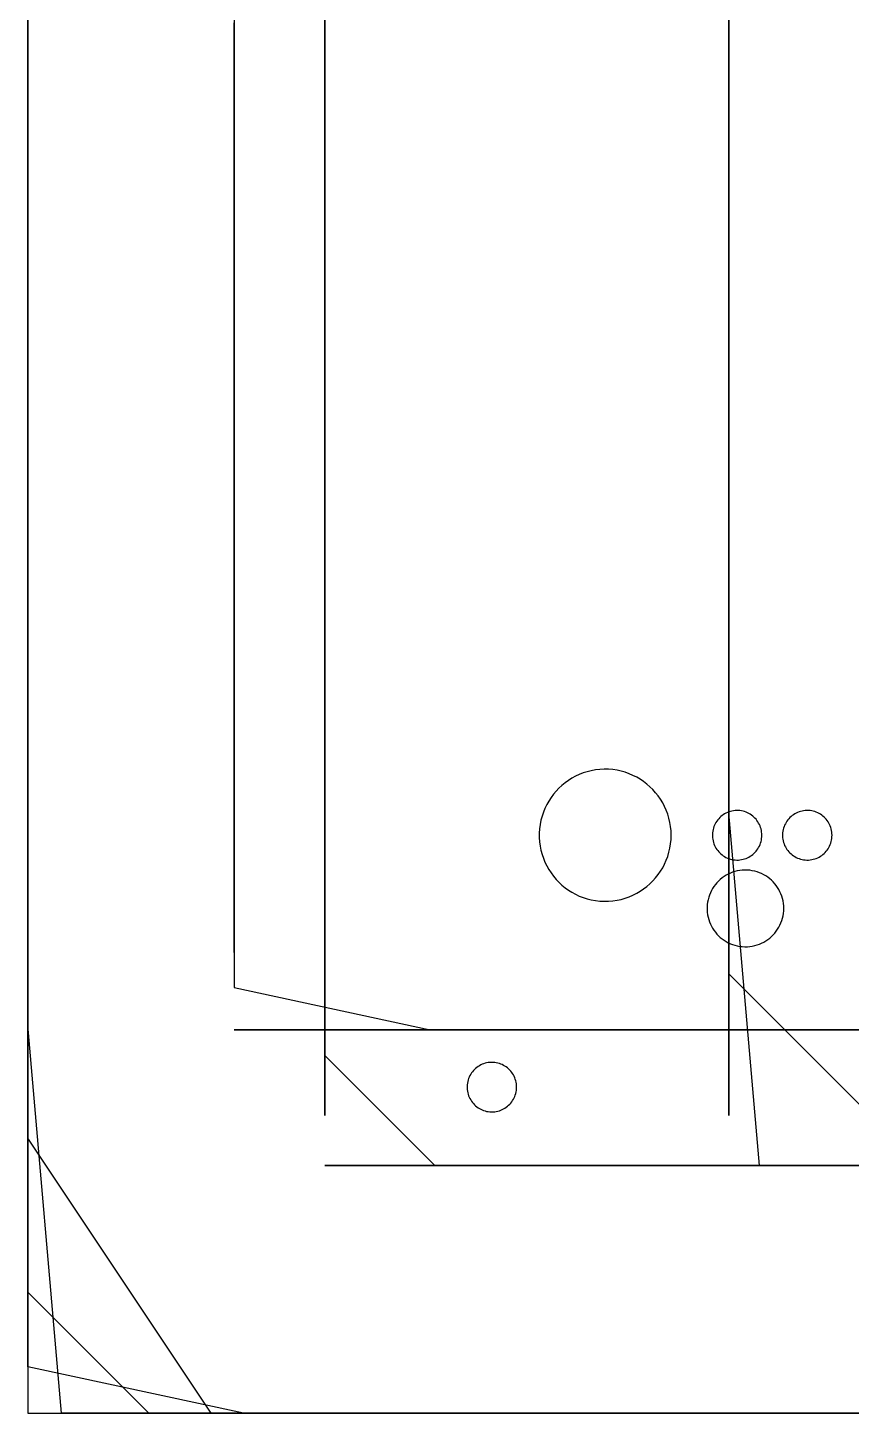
# Model space of a CAD drawing. Header units: metres. Extents: x 0 to 2800, y 0 to 2000.
# Drawn here: x 0 to 52.2, y 0 to 87.9 of the extents above; entities that cross this region are included whole.
import ezdxf

# ---------------------------------------------------------------- set-up
doc = ezdxf.new("R2010")
doc.units = ezdxf.units.M

msp = doc.modelspace()

# ---------------------------------------------------------------- linework, layer by layer
for points in [[(0, 0), (2800, 0), (2800, 2000), (0, 2000), (0, 0)], [(0, 610.909), (0, 581.818), (0, 552.727), (0, 523.636), (0, 494.545), (0, 465.455), (0, 436.364), (0, 407.273), (0, 378.182), (0, 349.091), (0, 320), (0, 290.909), (0, 261.818), (0, 232.727), (0, 203.636), (0, 174.545), (0, 145.455), (0, 116.364), (0, 87.273), (0, 58.182), (0, 29.091), (0, 0)], [(0, 610.909), (0, 581.818), (0, 552.727), (0, 523.636), (0, 494.545), (0, 465.455), (0, 436.364), (0, 407.273), (0, 378.182), (0, 349.091), (0, 320), (0, 290.909), (0, 261.818), (0, 232.727), (0, 203.636), (0, 174.545), (0, 145.455), (0, 116.364), (0, 87.273), (0, 58.182), (0, 29.091), (0, 0)], [(0, 365.76), (0, 349.135), (0, 332.509), (0, 315.884), (0, 299.258), (0, 282.633), (0, 266.007), (0, 249.382), (0, 232.756), (0, 216.131), (0, 199.505), (0, 182.88), (0, 166.255), (0, 149.629), (0, 133.004), (0, 116.378), (0, 99.753), (0, 83.127), (0, 66.502), (0, 49.876), (0, 33.251), (0, 16.625), (0, 0)], [(0, 365.76), (0, 349.135), (0, 332.509), (0, 315.884), (0, 299.258), (0, 282.633), (0, 266.007), (0, 249.382), (0, 232.756), (0, 216.131), (0, 199.505), (0, 182.88), (0, 166.255), (0, 149.629), (0, 133.004), (0, 116.378), (0, 99.753), (0, 83.127), (0, 66.502), (0, 49.876), (0, 33.251), (0, 16.625), (0, 0)], [(0, 0), (29.091, 0), (58.182, 0), (87.273, 0), (116.364, 0), (145.455, 0), (174.545, 0), (203.636, 0), (232.727, 0), (261.818, 0), (288, 2.909), (288, 32), (288, 61.091), (288, 90.182), (288, 119.273), (288, 148.364), (288, 177.455), (288, 206.545), (288, 235.636), (288, 264.727), (288, 293.818), (288, 322.909), (288, 352)], [(0, 0), (29.091, 0), (58.182, 0), (87.273, 0), (116.364, 0), (145.455, 0), (174.545, 0), (203.636, 0), (232.727, 0), (261.818, 0), (288, 2.909), (288, 32), (288, 61.091), (288, 90.182), (288, 119.273), (288, 148.364), (288, 177.455), (288, 206.545), (288, 235.636), (288, 264.727), (288, 293.818), (288, 322.909), (288, 352)], [(44.476, 198.089), (44.476, 173.772), (44.476, 149.455), (44.476, 125.137), (44.476, 100.82), (44.476, 76.502), (44.476, 52.185), (44.476, 27.868), (56.635, 15.709), (80.952, 15.709), (105.27, 15.709), (129.587, 15.709), (153.904, 15.709), (178.222, 15.709), (202.539, 15.709), (226.857, 15.709), (251.174, 15.709), (275.491, 15.709), (299.809, 15.709)], [(288, 189.091), (288, 160), (288, 130.909), (288, 101.818), (288, 72.727), (288, 43.636), (288, 14.545), (273.455, 0), (244.364, 0), (215.273, 0), (186.182, 0), (157.091, 0), (128, 0), (98.909, 0), (69.818, 0), (40.727, 0), (11.636, 0), (0, 17.455), (0, 46.545), (0, 75.636), (0, 104.727), (0, 133.818), (0, 162.909), (0, 192)], [(288, 189.091), (288, 160), (288, 130.909), (288, 101.818), (288, 72.727), (288, 43.636), (288, 14.545), (273.455, 0), (244.364, 0), (215.273, 0), (186.182, 0), (157.091, 0), (128, 0), (98.909, 0), (69.818, 0), (40.727, 0), (11.636, 0), (0, 17.455), (0, 46.545), (0, 75.636), (0, 104.727), (0, 133.818), (0, 162.909), (0, 192)], [(288, 189.091), (288, 160), (288, 130.909), (288, 101.818), (288, 72.727), (288, 43.636), (288, 14.545), (273.455, 0), (244.364, 0), (215.273, 0), (186.182, 0), (157.091, 0), (128, 0), (98.909, 0), (69.818, 0), (40.727, 0), (11.636, 0), (0, 17.455), (0, 46.545), (0, 75.636), (0, 104.727), (0, 133.818), (0, 162.909), (0, 192)], [(288, 189.091), (288, 160), (288, 130.909), (288, 101.818), (288, 72.727), (288, 43.636), (288, 14.545), (273.455, 0), (244.364, 0), (215.273, 0), (186.182, 0), (157.091, 0), (128, 0), (98.909, 0), (69.818, 0), (40.727, 0), (11.636, 0), (0, 17.455), (0, 46.545), (0, 75.636), (0, 104.727), (0, 133.818), (0, 162.909), (0, 192)], [(0, 187.244), (0, 160.495), (0, 133.745), (0, 106.996), (0, 80.247), (0, 53.498), (0, 26.749), (0, 0)], [(146.684, 0), (130.058, 0), (113.433, 0), (96.807, 0), (80.182, 0), (63.556, 0), (46.931, 0), (30.305, 0), (13.68, 0), (0, 2.945), (0, 19.571), (0, 36.196), (0, 52.822), (0, 69.447), (0, 86.073), (0, 102.698), (0, 119.324), (0, 135.949), (0, 152.575), (0, 169.2), (0, 185.825)], [(146.684, 0), (130.058, 0), (113.433, 0), (96.807, 0), (80.182, 0), (63.556, 0), (46.931, 0), (30.305, 0), (13.68, 0), (0, 2.945), (0, 19.571), (0, 36.196), (0, 52.822), (0, 69.447), (0, 86.073), (0, 102.698), (0, 119.324), (0, 135.949), (0, 152.575), (0, 169.2), (0, 185.825)], [(146.684, 0), (130.058, 0), (113.433, 0), (96.807, 0), (80.182, 0), (63.556, 0), (46.931, 0), (30.305, 0), (13.68, 0), (0, 2.945), (0, 19.571), (0, 36.196), (0, 52.822), (0, 69.447), (0, 86.073), (0, 102.698), (0, 119.324), (0, 135.949), (0, 152.575), (0, 169.2), (0, 185.825)], [(146.684, 0), (130.058, 0), (113.433, 0), (96.807, 0), (80.182, 0), (63.556, 0), (46.931, 0), (30.305, 0), (13.68, 0), (0, 2.945), (0, 19.571), (0, 36.196), (0, 52.822), (0, 69.447), (0, 86.073), (0, 102.698), (0, 119.324), (0, 135.949), (0, 152.575), (0, 169.2), (0, 185.825)], [(296.378, 0), (269.629, 0), (242.88, 0), (216.131, 0), (189.382, 0), (162.633, 0), (135.884, 0), (109.135, 0), (82.385, 0), (55.636, 0), (28.887, 0), (2.138, 0), (0, 24.611), (0, 51.36), (0, 78.109), (0, 104.858), (0, 131.607), (0, 158.356), (0, 185.105)], [(296.378, 0), (269.629, 0), (242.88, 0), (216.131, 0), (189.382, 0), (162.633, 0), (135.884, 0), (109.135, 0), (82.385, 0), (55.636, 0), (28.887, 0), (2.138, 0), (0, 24.611), (0, 51.36), (0, 78.109), (0, 104.858), (0, 131.607), (0, 158.356), (0, 185.105)], [(0, 184.32), (0, 168.96), (0, 153.6), (0, 138.24), (0, 122.88), (0, 107.52), (0, 92.16), (0, 76.8), (0, 61.44), (0, 46.08), (0, 30.72), (0, 15.36), (0, 0)], [(0, 184.32), (0, 168.96), (0, 153.6), (0, 138.24), (0, 122.88), (0, 107.52), (0, 92.16), (0, 76.8), (0, 61.44), (0, 46.08), (0, 30.72), (0, 15.36), (0, 0)], [(0, 184.32), (0, 168.96), (0, 153.6), (0, 138.24), (0, 122.88), (0, 107.52), (0, 92.16), (0, 76.8), (0, 61.44), (0, 46.08), (0, 30.72), (0, 15.36), (0, 0)], [(0, 184.32), (0, 168.96), (0, 153.6), (0, 138.24), (0, 122.88), (0, 107.52), (0, 92.16), (0, 76.8), (0, 61.44), (0, 46.08), (0, 30.72), (0, 15.36), (0, 0)], [(0, 184.32), (0, 168.96), (0, 153.6), (0, 138.24), (0, 122.88), (0, 107.52), (0, 92.16), (0, 76.8), (0, 61.44), (0, 46.08), (0, 30.72), (0, 15.36), (0, 0)], [(0, 184.32), (0, 168.96), (0, 153.6), (0, 138.24), (0, 122.88), (0, 107.52), (0, 92.16), (0, 76.8), (0, 61.44), (0, 46.08), (0, 30.72), (0, 15.36), (0, 0)], [(313.911, 15.709), (289.594, 15.709), (265.276, 15.709), (240.959, 15.709), (216.642, 15.709), (192.324, 15.709), (168.007, 15.709), (143.69, 15.709), (119.372, 15.709), (95.055, 15.709), (70.738, 15.709), (46.42, 15.709), (44.476, 38.083), (44.476, 62.4), (44.476, 86.717), (44.476, 111.035), (44.476, 135.352), (44.476, 159.669), (44.476, 183.987)], [(13.091, 178.135), (13.091, 163.02), (13.091, 147.906), (13.091, 132.792), (13.091, 117.678), (13.091, 102.564), (13.091, 87.45), (13.091, 72.336), (13.091, 57.222), (13.091, 42.108), (13.091, 26.994), (25.527, 24.316), (40.641, 24.316), (55.755, 24.316), (70.869, 24.316), (85.983, 24.316), (101.098, 24.316), (116.212, 24.316), (131.326, 24.316), (146.44, 24.316)], [(13.091, 178.135), (13.091, 163.02), (13.091, 147.906), (13.091, 132.792), (13.091, 117.678), (13.091, 102.564), (13.091, 87.45), (13.091, 72.336), (13.091, 57.222), (13.091, 42.108), (13.091, 26.994), (25.527, 24.316), (40.641, 24.316), (55.755, 24.316), (70.869, 24.316), (85.983, 24.316), (101.098, 24.316), (116.212, 24.316), (131.326, 24.316), (146.44, 24.316)], [(13.091, 178.135), (13.091, 163.02), (13.091, 147.906), (13.091, 132.792), (13.091, 117.678), (13.091, 102.564), (13.091, 87.45), (13.091, 72.336), (13.091, 57.222), (13.091, 42.108), (13.091, 26.994), (25.527, 24.316), (40.641, 24.316), (55.755, 24.316), (70.869, 24.316), (85.983, 24.316), (101.098, 24.316), (116.212, 24.316), (131.326, 24.316), (146.44, 24.316)], [(13.091, 178.135), (13.091, 163.02), (13.091, 147.906), (13.091, 132.792), (13.091, 117.678), (13.091, 102.564), (13.091, 87.45), (13.091, 72.336), (13.091, 57.222), (13.091, 42.108), (13.091, 26.994), (25.527, 24.316), (40.641, 24.316), (55.755, 24.316), (70.869, 24.316), (85.983, 24.316), (101.098, 24.316), (116.212, 24.316), (131.326, 24.316), (146.44, 24.316)], [(161.28, 0), (145.92, 0), (130.56, 0), (115.2, 0), (99.84, 0), (84.48, 0), (69.12, 0), (53.76, 0), (38.4, 0), (23.04, 0), (7.68, 0), (0, 7.68), (0, 23.04), (0, 38.4), (0, 53.76), (0, 69.12), (0, 84.48), (0, 99.84), (0, 115.2), (0, 130.56), (0, 145.92), (0, 161.28), (0, 176.64)], [(161.28, 0), (145.92, 0), (130.56, 0), (115.2, 0), (99.84, 0), (84.48, 0), (69.12, 0), (53.76, 0), (38.4, 0), (23.04, 0), (7.68, 0), (0, 7.68), (0, 23.04), (0, 38.4), (0, 53.76), (0, 69.12), (0, 84.48), (0, 99.84), (0, 115.2), (0, 130.56), (0, 145.92), (0, 161.28), (0, 176.64)], [(161.28, 0), (145.92, 0), (130.56, 0), (115.2, 0), (99.84, 0), (84.48, 0), (69.12, 0), (53.76, 0), (38.4, 0), (23.04, 0), (7.68, 0), (0, 7.68), (0, 23.04), (0, 38.4), (0, 53.76), (0, 69.12), (0, 84.48), (0, 99.84), (0, 115.2), (0, 130.56), (0, 145.92), (0, 161.28), (0, 176.64)], [(161.28, 0), (145.92, 0), (130.56, 0), (115.2, 0), (99.84, 0), (84.48, 0), (69.12, 0), (53.76, 0), (38.4, 0), (23.04, 0), (7.68, 0), (0, 7.68), (0, 23.04), (0, 38.4), (0, 53.76), (0, 69.12), (0, 84.48), (0, 99.84), (0, 115.2), (0, 130.56), (0, 145.92), (0, 161.28), (0, 176.64)], [(161.28, 0), (145.92, 0), (130.56, 0), (115.2, 0), (99.84, 0), (84.48, 0), (69.12, 0), (53.76, 0), (38.4, 0), (23.04, 0), (7.68, 0), (0, 7.68), (0, 23.04), (0, 38.4), (0, 53.76), (0, 69.12), (0, 84.48), (0, 99.84), (0, 115.2), (0, 130.56), (0, 145.92), (0, 161.28), (0, 176.64)], [(161.28, 0), (145.92, 0), (130.56, 0), (115.2, 0), (99.84, 0), (84.48, 0), (69.12, 0), (53.76, 0), (38.4, 0), (23.04, 0), (7.68, 0), (0, 7.68), (0, 23.04), (0, 38.4), (0, 53.76), (0, 69.12), (0, 84.48), (0, 99.84), (0, 115.2), (0, 130.56), (0, 145.92), (0, 161.28), (0, 176.64)], [(161.28, 0), (145.92, 0), (130.56, 0), (115.2, 0), (99.84, 0), (84.48, 0), (69.12, 0), (53.76, 0), (38.4, 0), (23.04, 0), (7.68, 0), (0, 7.68), (0, 23.04), (0, 38.4), (0, 53.76), (0, 69.12), (0, 84.48), (0, 99.84), (0, 115.2), (0, 130.56), (0, 145.92), (0, 161.28), (0, 176.64)], [(161.28, 0), (145.92, 0), (130.56, 0), (115.2, 0), (99.84, 0), (84.48, 0), (69.12, 0), (53.76, 0), (38.4, 0), (23.04, 0), (7.68, 0), (0, 7.68), (0, 23.04), (0, 38.4), (0, 53.76), (0, 69.12), (0, 84.48), (0, 99.84), (0, 115.2), (0, 130.56), (0, 145.92), (0, 161.28), (0, 176.64)], [(161.28, 0), (145.92, 0), (130.56, 0), (115.2, 0), (99.84, 0), (84.48, 0), (69.12, 0), (53.76, 0), (38.4, 0), (23.04, 0), (7.68, 0), (0, 7.68), (0, 23.04), (0, 38.4), (0, 53.76), (0, 69.12), (0, 84.48), (0, 99.84), (0, 115.2), (0, 130.56), (0, 145.92), (0, 161.28), (0, 176.64)], [(161.28, 0), (145.92, 0), (130.56, 0), (115.2, 0), (99.84, 0), (84.48, 0), (69.12, 0), (53.76, 0), (38.4, 0), (23.04, 0), (7.68, 0), (0, 7.68), (0, 23.04), (0, 38.4), (0, 53.76), (0, 69.12), (0, 84.48), (0, 99.84), (0, 115.2), (0, 130.56), (0, 145.92), (0, 161.28), (0, 176.64)], [(161.28, 0), (145.92, 0), (130.56, 0), (115.2, 0), (99.84, 0), (84.48, 0), (69.12, 0), (53.76, 0), (38.4, 0), (23.04, 0), (7.68, 0), (0, 7.68), (0, 23.04), (0, 38.4), (0, 53.76), (0, 69.12), (0, 84.48), (0, 99.84), (0, 115.2), (0, 130.56), (0, 145.92), (0, 161.28), (0, 176.64)], [(161.28, 0), (145.92, 0), (130.56, 0), (115.2, 0), (99.84, 0), (84.48, 0), (69.12, 0), (53.76, 0), (38.4, 0), (23.04, 0), (7.68, 0), (0, 7.68), (0, 23.04), (0, 38.4), (0, 53.76), (0, 69.12), (0, 84.48), (0, 99.84), (0, 115.2), (0, 130.56), (0, 145.92), (0, 161.28), (0, 176.64)], [(151.505, 15.709), (137.542, 15.709), (123.578, 15.709), (109.615, 15.709), (95.651, 15.709), (81.687, 15.709), (67.724, 15.709), (53.76, 15.709), (39.796, 15.709), (25.833, 15.709), (18.851, 22.691), (18.851, 36.655), (18.851, 50.618), (18.851, 64.582), (18.851, 78.545), (18.851, 92.509), (18.851, 106.473), (18.851, 120.436), (18.851, 134.4), (18.851, 148.364), (18.851, 162.327), (18.851, 176.291)], [(151.505, 15.709), (137.542, 15.709), (123.578, 15.709), (109.615, 15.709), (95.651, 15.709), (81.687, 15.709), (67.724, 15.709), (53.76, 15.709), (39.796, 15.709), (25.833, 15.709), (18.851, 22.691), (18.851, 36.655), (18.851, 50.618), (18.851, 64.582), (18.851, 78.545), (18.851, 92.509), (18.851, 106.473), (18.851, 120.436), (18.851, 134.4), (18.851, 148.364), (18.851, 162.327), (18.851, 176.291)], [(18.851, 176.291), (18.851, 162.327), (18.851, 148.364), (18.851, 134.4), (18.851, 120.436), (18.851, 106.473), (18.851, 92.509), (18.851, 78.545), (18.851, 64.582), (18.851, 50.618), (18.851, 36.655), (18.851, 22.691), (25.833, 15.709), (39.796, 15.709), (53.76, 15.709), (67.724, 15.709), (81.687, 15.709), (95.651, 15.709), (109.615, 15.709), (123.578, 15.709), (137.542, 15.709), (151.505, 15.709)], [(18.851, 176.291), (18.851, 162.327), (18.851, 148.364), (18.851, 134.4), (18.851, 120.436), (18.851, 106.473), (18.851, 92.509), (18.851, 78.545), (18.851, 64.582), (18.851, 50.618), (18.851, 36.655), (18.851, 22.691), (25.833, 15.709), (39.796, 15.709), (53.76, 15.709), (67.724, 15.709), (81.687, 15.709), (95.651, 15.709), (109.615, 15.709), (123.578, 15.709), (137.542, 15.709), (151.505, 15.709)], [(151.505, 15.709), (137.542, 15.709), (123.578, 15.709), (109.615, 15.709), (95.651, 15.709), (81.687, 15.709), (67.724, 15.709), (53.76, 15.709), (39.796, 15.709), (25.833, 15.709), (18.851, 22.691), (18.851, 36.655), (18.851, 50.618), (18.851, 64.582), (18.851, 78.545), (18.851, 92.509), (18.851, 106.473), (18.851, 120.436), (18.851, 134.4), (18.851, 148.364), (18.851, 162.327), (18.851, 176.291)], [(151.505, 15.709), (137.542, 15.709), (123.578, 15.709), (109.615, 15.709), (95.651, 15.709), (81.687, 15.709), (67.724, 15.709), (53.76, 15.709), (39.796, 15.709), (25.833, 15.709), (18.851, 22.691), (18.851, 36.655), (18.851, 50.618), (18.851, 64.582), (18.851, 78.545), (18.851, 92.509), (18.851, 106.473), (18.851, 120.436), (18.851, 134.4), (18.851, 148.364), (18.851, 162.327), (18.851, 176.291)], [(151.505, 15.709), (137.542, 15.709), (123.578, 15.709), (109.615, 15.709), (95.651, 15.709), (81.687, 15.709), (67.724, 15.709), (53.76, 15.709), (39.796, 15.709), (25.833, 15.709), (18.851, 22.691), (18.851, 36.655), (18.851, 50.618), (18.851, 64.582), (18.851, 78.545), (18.851, 92.509), (18.851, 106.473), (18.851, 120.436), (18.851, 134.4), (18.851, 148.364), (18.851, 162.327), (18.851, 176.291)], [(151.505, 15.709), (137.542, 15.709), (123.578, 15.709), (109.615, 15.709), (95.651, 15.709), (81.687, 15.709), (67.724, 15.709), (53.76, 15.709), (39.796, 15.709), (25.833, 15.709), (18.851, 22.691), (18.851, 36.655), (18.851, 50.618), (18.851, 64.582), (18.851, 78.545), (18.851, 92.509), (18.851, 106.473), (18.851, 120.436), (18.851, 134.4), (18.851, 148.364), (18.851, 162.327), (18.851, 176.291)], [(151.505, 15.709), (137.542, 15.709), (123.578, 15.709), (109.615, 15.709), (95.651, 15.709), (81.687, 15.709), (67.724, 15.709), (53.76, 15.709), (39.796, 15.709), (25.833, 15.709), (18.851, 22.691), (18.851, 36.655), (18.851, 50.618), (18.851, 64.582), (18.851, 78.545), (18.851, 92.509), (18.851, 106.473), (18.851, 120.436), (18.851, 134.4), (18.851, 148.364), (18.851, 162.327), (18.851, 176.291)], [(151.505, 15.709), (137.542, 15.709), (123.578, 15.709), (109.615, 15.709), (95.651, 15.709), (81.687, 15.709), (67.724, 15.709), (53.76, 15.709), (39.796, 15.709), (25.833, 15.709), (18.851, 22.691), (18.851, 36.655), (18.851, 50.618), (18.851, 64.582), (18.851, 78.545), (18.851, 92.509), (18.851, 106.473), (18.851, 120.436), (18.851, 134.4), (18.851, 148.364), (18.851, 162.327), (18.851, 176.291)], [(151.505, 15.709), (137.542, 15.709), (123.578, 15.709), (109.615, 15.709), (95.651, 15.709), (81.687, 15.709), (67.724, 15.709), (53.76, 15.709), (39.796, 15.709), (25.833, 15.709), (18.851, 22.691), (18.851, 36.655), (18.851, 50.618), (18.851, 64.582), (18.851, 78.545), (18.851, 92.509), (18.851, 106.473), (18.851, 120.436), (18.851, 134.4), (18.851, 148.364), (18.851, 162.327), (18.851, 176.291)], [(151.505, 15.709), (137.542, 15.709), (123.578, 15.709), (109.615, 15.709), (95.651, 15.709), (81.687, 15.709), (67.724, 15.709), (53.76, 15.709), (39.796, 15.709), (25.833, 15.709), (18.851, 22.691), (18.851, 36.655), (18.851, 50.618), (18.851, 64.582), (18.851, 78.545), (18.851, 92.509), (18.851, 106.473), (18.851, 120.436), (18.851, 134.4), (18.851, 148.364), (18.851, 162.327), (18.851, 176.291)], [(13.091, 88.178), (13.091, 78.353), (13.091, 68.528), (13.091, 58.703), (13.091, 48.878), (13.091, 39.054), (13.091, 29.229), (13.091, 29.229), (13.091, 39.054), (13.091, 48.878), (13.091, 58.703), (13.091, 68.528), (13.091, 78.353), (13.091, 88.178)], [(13.091, 88.178), (13.091, 78.353), (13.091, 68.528), (13.091, 58.703), (13.091, 48.878), (13.091, 39.054), (13.091, 29.229), (13.091, 29.229), (13.091, 39.054), (13.091, 48.878), (13.091, 58.703), (13.091, 68.528), (13.091, 78.353), (13.091, 88.178)], [(18.851, 88.701), (18.851, 82.354), (18.851, 76.007), (18.851, 69.66), (18.851, 63.312), (18.851, 56.965), (18.851, 50.618), (18.851, 44.271), (18.851, 37.924), (18.851, 31.577), (18.851, 25.23), (18.851, 18.883), (18.851, 18.883), (18.851, 25.23), (18.851, 31.577), (18.851, 37.924), (18.851, 44.271), (18.851, 50.618), (18.851, 56.965), (18.851, 63.312), (18.851, 69.66), (18.851, 76.007), (18.851, 82.354), (18.851, 88.701)], [(18.851, 88.701), (18.851, 82.354), (18.851, 76.007), (18.851, 69.66), (18.851, 63.312), (18.851, 56.965), (18.851, 50.618), (18.851, 44.271), (18.851, 37.924), (18.851, 31.577), (18.851, 25.23), (18.851, 18.883), (18.851, 18.883), (18.851, 25.23), (18.851, 31.577), (18.851, 37.924), (18.851, 44.271), (18.851, 50.618), (18.851, 56.965), (18.851, 63.312), (18.851, 69.66), (18.851, 76.007), (18.851, 82.354), (18.851, 88.701)], [(18.851, 88.701), (18.851, 82.354), (18.851, 76.007), (18.851, 69.66), (18.851, 63.312), (18.851, 56.965), (18.851, 50.618), (18.851, 44.271), (18.851, 37.924), (18.851, 31.577), (18.851, 25.23), (18.851, 18.883), (18.851, 18.883), (18.851, 25.23), (18.851, 31.577), (18.851, 37.924), (18.851, 44.271), (18.851, 50.618), (18.851, 56.965), (18.851, 63.312), (18.851, 69.66), (18.851, 76.007), (18.851, 82.354), (18.851, 88.701)], [(18.851, 88.701), (18.851, 82.354), (18.851, 76.007), (18.851, 69.66), (18.851, 63.312), (18.851, 56.965), (18.851, 50.618), (18.851, 44.271), (18.851, 37.924), (18.851, 31.577), (18.851, 25.23), (18.851, 18.883), (18.851, 18.883), (18.851, 25.23), (18.851, 31.577), (18.851, 37.924), (18.851, 44.271), (18.851, 50.618), (18.851, 56.965), (18.851, 63.312), (18.851, 69.66), (18.851, 76.007), (18.851, 82.354), (18.851, 88.701)], [(18.851, 88.701), (18.851, 82.354), (18.851, 76.007), (18.851, 69.66), (18.851, 63.312), (18.851, 56.965), (18.851, 50.618), (18.851, 44.271), (18.851, 37.924), (18.851, 31.577), (18.851, 25.23), (18.851, 18.883), (18.851, 18.883), (18.851, 25.23), (18.851, 31.577), (18.851, 37.924), (18.851, 44.271), (18.851, 50.618), (18.851, 56.965), (18.851, 63.312), (18.851, 69.66), (18.851, 76.007), (18.851, 82.354), (18.851, 88.701)], [(18.851, 88.701), (18.851, 82.354), (18.851, 76.007), (18.851, 69.66), (18.851, 63.312), (18.851, 56.965), (18.851, 50.618), (18.851, 44.271), (18.851, 37.924), (18.851, 31.577), (18.851, 25.23), (18.851, 18.883), (18.851, 18.883), (18.851, 25.23), (18.851, 31.577), (18.851, 37.924), (18.851, 44.271), (18.851, 50.618), (18.851, 56.965), (18.851, 63.312), (18.851, 69.66), (18.851, 76.007), (18.851, 82.354), (18.851, 88.701)], [(44.476, 88.701), (44.476, 82.354), (44.476, 76.007), (44.476, 69.66), (44.476, 63.312), (44.476, 56.965), (44.476, 50.618), (44.476, 44.271), (44.476, 37.924), (44.476, 31.577), (44.476, 25.23), (44.476, 18.883), (44.476, 18.883), (44.476, 25.23), (44.476, 31.577), (44.476, 37.924), (44.476, 44.271), (44.476, 50.618), (44.476, 56.965), (44.476, 63.312), (44.476, 69.66), (44.476, 76.007), (44.476, 82.354), (44.476, 88.701)], [(40.813, 36.655), (40.804, 36.933), (40.777, 37.206), (40.733, 37.474), (40.672, 37.736), (40.596, 37.991), (40.503, 38.239), (40.396, 38.48), (40.275, 38.712), (40.139, 38.936), (39.991, 39.15), (39.829, 39.354), (39.656, 39.547), (39.471, 39.729), (39.275, 39.9), (39.069, 40.058), (38.853, 40.204), (38.627, 40.336), (38.393, 40.454), (38.151, 40.558), (37.902, 40.647), (37.645, 40.719), (37.382, 40.776), (37.113, 40.816), (36.839, 40.839), (36.56, 40.843), (36.283, 40.829), (36.012, 40.798), (35.746, 40.75), (35.486, 40.685), (35.232, 40.604), (34.986, 40.508), (34.748, 40.397), (34.518, 40.272), (34.298, 40.133), (34.086, 39.981), (33.885, 39.816), (33.695, 39.64), (33.516, 39.452), (33.348, 39.253), (33.193, 39.044), (33.051, 38.825), (32.923, 38.597), (32.808, 38.361), (32.708, 38.116), (32.624, 37.864), (32.555, 37.606), (32.502, 37.341), (32.467, 37.07), (32.449, 36.794), (32.449, 36.515), (32.467, 36.239), (32.502, 35.968), (32.555, 35.703), (32.624, 35.445), (32.708, 35.193), (32.808, 34.948), (32.923, 34.712), (33.051, 34.484), (33.193, 34.265), (33.348, 34.056), (33.516, 33.857), (33.695, 33.67), (33.885, 33.493), (34.086, 33.328), (34.298, 33.176), (34.518, 33.037), (34.748, 32.912), (34.986, 32.801), (35.232, 32.705), (35.486, 32.624), (35.746, 32.559), (36.012, 32.511), (36.283, 32.48), (36.56, 32.466), (36.839, 32.471), (37.113, 32.493), (37.382, 32.533), (37.645, 32.59), (37.902, 32.663), (38.151, 32.751), (38.393, 32.855), (38.627, 32.973), (38.853, 33.105), (39.069, 33.251), (39.275, 33.409), (39.471, 33.58), (39.656, 33.762), (39.829, 33.956), (39.991, 34.16), (40.139, 34.374), (40.275, 34.597), (40.396, 34.829), (40.503, 35.07), (40.596, 35.318), (40.672, 35.573), (40.733, 35.835), (40.777, 36.103), (40.804, 36.376), (40.813, 36.655)], [(40.813, 36.655), (40.804, 36.933), (40.777, 37.206), (40.733, 37.474), (40.672, 37.736), (40.596, 37.991), (40.503, 38.239), (40.396, 38.48), (40.275, 38.712), (40.139, 38.936), (39.991, 39.15), (39.829, 39.354), (39.656, 39.547), (39.471, 39.729), (39.275, 39.9), (39.069, 40.058), (38.853, 40.204), (38.627, 40.336), (38.393, 40.454), (38.151, 40.558), (37.902, 40.647), (37.645, 40.719), (37.382, 40.776), (37.113, 40.816), (36.839, 40.839), (36.56, 40.843), (36.283, 40.829), (36.012, 40.798), (35.746, 40.75), (35.486, 40.685), (35.232, 40.604), (34.986, 40.508), (34.748, 40.397), (34.518, 40.272), (34.298, 40.133), (34.086, 39.981), (33.885, 39.816), (33.695, 39.64), (33.516, 39.452), (33.348, 39.253), (33.193, 39.044), (33.051, 38.825), (32.923, 38.597), (32.808, 38.361), (32.708, 38.116), (32.624, 37.864), (32.555, 37.606), (32.502, 37.341), (32.467, 37.07), (32.449, 36.794), (32.449, 36.515), (32.467, 36.239), (32.502, 35.968), (32.555, 35.703), (32.624, 35.445), (32.708, 35.193), (32.808, 34.948), (32.923, 34.712), (33.051, 34.484), (33.193, 34.265), (33.348, 34.056), (33.516, 33.857), (33.695, 33.67), (33.885, 33.493), (34.086, 33.328), (34.298, 33.176), (34.518, 33.037), (34.748, 32.912), (34.986, 32.801), (35.232, 32.705), (35.486, 32.624), (35.746, 32.559), (36.012, 32.511), (36.283, 32.48), (36.56, 32.466), (36.839, 32.471), (37.113, 32.493), (37.382, 32.533), (37.645, 32.59), (37.902, 32.663), (38.151, 32.751), (38.393, 32.855), (38.627, 32.973), (38.853, 33.105), (39.069, 33.251), (39.275, 33.409), (39.471, 33.58), (39.656, 33.762), (39.829, 33.956), (39.991, 34.16), (40.139, 34.374), (40.275, 34.597), (40.396, 34.829), (40.503, 35.07), (40.596, 35.318), (40.672, 35.573), (40.733, 35.835), (40.777, 36.103), (40.804, 36.376), (40.813, 36.655)], [(40.813, 36.655), (40.804, 36.933), (40.777, 37.206), (40.733, 37.474), (40.672, 37.736), (40.596, 37.991), (40.503, 38.239), (40.396, 38.48), (40.275, 38.712), (40.139, 38.936), (39.991, 39.15), (39.829, 39.354), (39.656, 39.547), (39.471, 39.729), (39.275, 39.9), (39.069, 40.058), (38.853, 40.204), (38.627, 40.336), (38.393, 40.454), (38.151, 40.558), (37.902, 40.647), (37.645, 40.719), (37.382, 40.776), (37.113, 40.816), (36.839, 40.839), (36.56, 40.843), (36.283, 40.829), (36.012, 40.798), (35.746, 40.75), (35.486, 40.685), (35.232, 40.604), (34.986, 40.508), (34.748, 40.397), (34.518, 40.272), (34.298, 40.133), (34.086, 39.981), (33.885, 39.816), (33.695, 39.64), (33.516, 39.452), (33.348, 39.253), (33.193, 39.044), (33.051, 38.825), (32.923, 38.597), (32.808, 38.361), (32.708, 38.116), (32.624, 37.864), (32.555, 37.606), (32.502, 37.341), (32.467, 37.07), (32.449, 36.794), (32.449, 36.515), (32.467, 36.239), (32.502, 35.968), (32.555, 35.703), (32.624, 35.445), (32.708, 35.193), (32.808, 34.948), (32.923, 34.712), (33.051, 34.484), (33.193, 34.265), (33.348, 34.056), (33.516, 33.857), (33.695, 33.67), (33.885, 33.493), (34.086, 33.328), (34.298, 33.176), (34.518, 33.037), (34.748, 32.912), (34.986, 32.801), (35.232, 32.705), (35.486, 32.624), (35.746, 32.559), (36.012, 32.511), (36.283, 32.48), (36.56, 32.466), (36.839, 32.471), (37.113, 32.493), (37.382, 32.533), (37.645, 32.59), (37.902, 32.663), (38.151, 32.751), (38.393, 32.855), (38.627, 32.973), (38.853, 33.105), (39.069, 33.251), (39.275, 33.409), (39.471, 33.58), (39.656, 33.762), (39.829, 33.956), (39.991, 34.16), (40.139, 34.374), (40.275, 34.597), (40.396, 34.829), (40.503, 35.07), (40.596, 35.318), (40.672, 35.573), (40.733, 35.835), (40.777, 36.103), (40.804, 36.376), (40.813, 36.655)], [(40.813, 36.655), (40.804, 36.933), (40.777, 37.206), (40.733, 37.474), (40.672, 37.736), (40.596, 37.991), (40.503, 38.239), (40.396, 38.48), (40.275, 38.712), (40.139, 38.936), (39.991, 39.15), (39.829, 39.354), (39.656, 39.547), (39.471, 39.729), (39.275, 39.9), (39.069, 40.058), (38.853, 40.204), (38.627, 40.336), (38.393, 40.454), (38.151, 40.558), (37.902, 40.647), (37.645, 40.719), (37.382, 40.776), (37.113, 40.816), (36.839, 40.839), (36.56, 40.843), (36.283, 40.829), (36.012, 40.798), (35.746, 40.75), (35.486, 40.685), (35.232, 40.604), (34.986, 40.508), (34.748, 40.397), (34.518, 40.272), (34.298, 40.133), (34.086, 39.981), (33.885, 39.816), (33.695, 39.64), (33.516, 39.452), (33.348, 39.253), (33.193, 39.044), (33.051, 38.825), (32.923, 38.597), (32.808, 38.361), (32.708, 38.116), (32.624, 37.864), (32.555, 37.606), (32.502, 37.341), (32.467, 37.07), (32.449, 36.794), (32.449, 36.515), (32.467, 36.239), (32.502, 35.968), (32.555, 35.703), (32.624, 35.445), (32.708, 35.193), (32.808, 34.948), (32.923, 34.712), (33.051, 34.484), (33.193, 34.265), (33.348, 34.056), (33.516, 33.857), (33.695, 33.67), (33.885, 33.493), (34.086, 33.328), (34.298, 33.176), (34.518, 33.037), (34.748, 32.912), (34.986, 32.801), (35.232, 32.705), (35.486, 32.624), (35.746, 32.559), (36.012, 32.511), (36.283, 32.48), (36.56, 32.466), (36.839, 32.471), (37.113, 32.493), (37.382, 32.533), (37.645, 32.59), (37.902, 32.663), (38.151, 32.751), (38.393, 32.855), (38.627, 32.973), (38.853, 33.105), (39.069, 33.251), (39.275, 33.409), (39.471, 33.58), (39.656, 33.762), (39.829, 33.956), (39.991, 34.16), (40.139, 34.374), (40.275, 34.597), (40.396, 34.829), (40.503, 35.07), (40.596, 35.318), (40.672, 35.573), (40.733, 35.835), (40.777, 36.103), (40.804, 36.376), (40.813, 36.655)], [(40.813, 36.655), (40.804, 36.933), (40.777, 37.206), (40.733, 37.474), (40.672, 37.736), (40.596, 37.991), (40.503, 38.239), (40.396, 38.48), (40.275, 38.712), (40.139, 38.936), (39.991, 39.15), (39.829, 39.354), (39.656, 39.547), (39.471, 39.729), (39.275, 39.9), (39.069, 40.058), (38.853, 40.204), (38.627, 40.336), (38.393, 40.454), (38.151, 40.558), (37.902, 40.647), (37.645, 40.719), (37.382, 40.776), (37.113, 40.816), (36.839, 40.839), (36.56, 40.843), (36.283, 40.829), (36.012, 40.798), (35.746, 40.75), (35.486, 40.685), (35.232, 40.604), (34.986, 40.508), (34.748, 40.397), (34.518, 40.272), (34.298, 40.133), (34.086, 39.981), (33.885, 39.816), (33.695, 39.64), (33.516, 39.452), (33.348, 39.253), (33.193, 39.044), (33.051, 38.825), (32.923, 38.597), (32.808, 38.361), (32.708, 38.116), (32.624, 37.864), (32.555, 37.606), (32.502, 37.341), (32.467, 37.07), (32.449, 36.794), (32.449, 36.515), (32.467, 36.239), (32.502, 35.968), (32.555, 35.703), (32.624, 35.445), (32.708, 35.193), (32.808, 34.948), (32.923, 34.712), (33.051, 34.484), (33.193, 34.265), (33.348, 34.056), (33.516, 33.857), (33.695, 33.67), (33.885, 33.493), (34.086, 33.328), (34.298, 33.176), (34.518, 33.037), (34.748, 32.912), (34.986, 32.801), (35.232, 32.705), (35.486, 32.624), (35.746, 32.559), (36.012, 32.511), (36.283, 32.48), (36.56, 32.466), (36.839, 32.471), (37.113, 32.493), (37.382, 32.533), (37.645, 32.59), (37.902, 32.663), (38.151, 32.751), (38.393, 32.855), (38.627, 32.973), (38.853, 33.105), (39.069, 33.251), (39.275, 33.409), (39.471, 33.58), (39.656, 33.762), (39.829, 33.956), (39.991, 34.16), (40.139, 34.374), (40.275, 34.597), (40.396, 34.829), (40.503, 35.07), (40.596, 35.318), (40.672, 35.573), (40.733, 35.835), (40.777, 36.103), (40.804, 36.376), (40.813, 36.655)], [(46.565, 36.655), (46.562, 36.759), (46.552, 36.861), (46.535, 36.962), (46.512, 37.06), (46.484, 37.156), (46.449, 37.249), (46.409, 37.339), (46.363, 37.426), (46.312, 37.51), (46.257, 37.59), (46.196, 37.667), (46.131, 37.739), (46.062, 37.808), (45.988, 37.872), (45.911, 37.931), (45.83, 37.986), (45.746, 38.035), (45.658, 38.079), (45.567, 38.118), (45.473, 38.152), (45.377, 38.179), (45.278, 38.2), (45.178, 38.215), (45.075, 38.224), (44.97, 38.225), (44.866, 38.22), (44.765, 38.208), (44.665, 38.19), (44.567, 38.166), (44.472, 38.136), (44.38, 38.1), (44.291, 38.058), (44.205, 38.011), (44.122, 37.959), (44.043, 37.902), (43.967, 37.84), (43.896, 37.774), (43.829, 37.703), (43.766, 37.629), (43.708, 37.55), (43.654, 37.468), (43.606, 37.383), (43.563, 37.294), (43.526, 37.203), (43.494, 37.108), (43.468, 37.011), (43.449, 36.912), (43.435, 36.81), (43.429, 36.707), (43.429, 36.602), (43.435, 36.499), (43.449, 36.397), (43.468, 36.298), (43.494, 36.201), (43.526, 36.106), (43.563, 36.015), (43.606, 35.926), (43.654, 35.841), (43.708, 35.759), (43.766, 35.68), (43.829, 35.606), (43.896, 35.535), (43.967, 35.469), (44.043, 35.407), (44.122, 35.35), (44.205, 35.298), (44.291, 35.251), (44.38, 35.21), (44.472, 35.173), (44.567, 35.143), (44.665, 35.119), (44.765, 35.101), (44.866, 35.089), (44.97, 35.084), (45.075, 35.086), (45.178, 35.094), (45.278, 35.109), (45.377, 35.13), (45.473, 35.158), (45.567, 35.191), (45.658, 35.23), (45.746, 35.274), (45.83, 35.324), (45.911, 35.378), (45.988, 35.438), (46.062, 35.502), (46.131, 35.57), (46.196, 35.642), (46.257, 35.719), (46.312, 35.799), (46.363, 35.883), (46.409, 35.97), (46.449, 36.06), (46.484, 36.153), (46.512, 36.249), (46.535, 36.347), (46.552, 36.448), (46.562, 36.55), (46.565, 36.655)], [(51.017, 36.655), (51.014, 36.759), (51.004, 36.861), (50.987, 36.962), (50.964, 37.06), (50.935, 37.156), (50.901, 37.249), (50.861, 37.339), (50.815, 37.426), (50.764, 37.51), (50.708, 37.59), (50.648, 37.667), (50.583, 37.739), (50.513, 37.808), (50.44, 37.872), (50.362, 37.931), (50.281, 37.986), (50.197, 38.035), (50.109, 38.079), (50.018, 38.118), (49.924, 38.152), (49.828, 38.179), (49.729, 38.2), (49.628, 38.215), (49.526, 38.224), (49.421, 38.225), (49.317, 38.22), (49.215, 38.208), (49.115, 38.19), (49.018, 38.166), (48.923, 38.136), (48.831, 38.1), (48.741, 38.058), (48.655, 38.011), (48.572, 37.959), (48.493, 37.902), (48.417, 37.84), (48.346, 37.774), (48.279, 37.703), (48.216, 37.629), (48.158, 37.55), (48.104, 37.468), (48.056, 37.383), (48.013, 37.294), (47.976, 37.203), (47.944, 37.108), (47.918, 37.011), (47.898, 36.912), (47.885, 36.81), (47.878, 36.707), (47.878, 36.602), (47.885, 36.499), (47.898, 36.397), (47.918, 36.298), (47.944, 36.201), (47.976, 36.106), (48.013, 36.015), (48.056, 35.926), (48.104, 35.841), (48.158, 35.759), (48.216, 35.68), (48.279, 35.606), (48.346, 35.535), (48.417, 35.469), (48.493, 35.407), (48.572, 35.35), (48.655, 35.298), (48.741, 35.251), (48.831, 35.21), (48.923, 35.173), (49.018, 35.143), (49.115, 35.119), (49.215, 35.101), (49.317, 35.089), (49.421, 35.084), (49.526, 35.086), (49.628, 35.094), (49.729, 35.109), (49.828, 35.13), (49.924, 35.158), (50.018, 35.191), (50.109, 35.23), (50.197, 35.274), (50.281, 35.324), (50.362, 35.378), (50.44, 35.438), (50.513, 35.502), (50.583, 35.57), (50.648, 35.642), (50.708, 35.719), (50.764, 35.799), (50.815, 35.883), (50.861, 35.97), (50.901, 36.06), (50.935, 36.153), (50.964, 36.249), (50.987, 36.347), (51.004, 36.448), (51.014, 36.55), (51.017, 36.655)], [(47.957, 32.017), (47.951, 32.178), (47.936, 32.337), (47.91, 32.492), (47.875, 32.644), (47.83, 32.792), (47.777, 32.937), (47.714, 33.076), (47.644, 33.211), (47.565, 33.341), (47.478, 33.465), (47.385, 33.583), (47.284, 33.696), (47.176, 33.801), (47.062, 33.9), (46.942, 33.992), (46.817, 34.077), (46.686, 34.154), (46.55, 34.222), (46.409, 34.282), (46.264, 34.334), (46.114, 34.376), (45.961, 34.409), (45.805, 34.432), (45.646, 34.445), (45.484, 34.448), (45.323, 34.44), (45.165, 34.422), (45.01, 34.394), (44.859, 34.356), (44.712, 34.309), (44.569, 34.253), (44.43, 34.189), (44.297, 34.116), (44.168, 34.036), (44.045, 33.947), (43.928, 33.852), (43.818, 33.749), (43.713, 33.64), (43.616, 33.525), (43.526, 33.403), (43.443, 33.276), (43.369, 33.144), (43.302, 33.007), (43.244, 32.865), (43.195, 32.719), (43.155, 32.569), (43.124, 32.415), (43.104, 32.258), (43.093, 32.098), (43.093, 31.935), (43.104, 31.775), (43.124, 31.618), (43.155, 31.464), (43.195, 31.314), (43.244, 31.168), (43.302, 31.026), (43.369, 30.889), (43.443, 30.757), (43.526, 30.63), (43.616, 30.508), (43.713, 30.393), (43.818, 30.284), (43.928, 30.181), (44.045, 30.086), (44.168, 29.998), (44.297, 29.917), (44.43, 29.844), (44.569, 29.78), (44.712, 29.724), (44.859, 29.677), (45.01, 29.639), (45.165, 29.611), (45.323, 29.593), (45.484, 29.585), (45.646, 29.588), (45.805, 29.601), (45.961, 29.624), (46.114, 29.657), (46.264, 29.699), (46.409, 29.751), (46.55, 29.811), (46.686, 29.88), (46.817, 29.956), (46.942, 30.041), (47.062, 30.133), (47.176, 30.232), (47.284, 30.338), (47.385, 30.45), (47.478, 30.568), (47.565, 30.692), (47.644, 30.822), (47.714, 30.957), (47.777, 31.097), (47.83, 31.241), (47.875, 31.389), (47.91, 31.541), (47.936, 31.696), (47.951, 31.855), (47.957, 32.017)], [(47.957, 32.017), (47.951, 32.178), (47.936, 32.337), (47.91, 32.492), (47.875, 32.644), (47.83, 32.792), (47.777, 32.937), (47.714, 33.076), (47.644, 33.211), (47.565, 33.341), (47.478, 33.465), (47.385, 33.583), (47.284, 33.696), (47.176, 33.801), (47.062, 33.9), (46.942, 33.992), (46.817, 34.077), (46.686, 34.154), (46.55, 34.222), (46.409, 34.282), (46.264, 34.334), (46.114, 34.376), (45.961, 34.409), (45.805, 34.432), (45.646, 34.445), (45.484, 34.448), (45.323, 34.44), (45.165, 34.422), (45.01, 34.394), (44.859, 34.356), (44.712, 34.309), (44.569, 34.253), (44.43, 34.189), (44.297, 34.116), (44.168, 34.036), (44.045, 33.947), (43.928, 33.852), (43.818, 33.749), (43.713, 33.64), (43.616, 33.525), (43.526, 33.403), (43.443, 33.276), (43.369, 33.144), (43.302, 33.007), (43.244, 32.865), (43.195, 32.719), (43.155, 32.569), (43.124, 32.415), (43.104, 32.258), (43.093, 32.098), (43.093, 31.935), (43.104, 31.775), (43.124, 31.618), (43.155, 31.464), (43.195, 31.314), (43.244, 31.168), (43.302, 31.026), (43.369, 30.889), (43.443, 30.757), (43.526, 30.63), (43.616, 30.508), (43.713, 30.393), (43.818, 30.284), (43.928, 30.181), (44.045, 30.086), (44.168, 29.998), (44.297, 29.917), (44.43, 29.844), (44.569, 29.78), (44.712, 29.724), (44.859, 29.677), (45.01, 29.639), (45.165, 29.611), (45.323, 29.593), (45.484, 29.585), (45.646, 29.588), (45.805, 29.601), (45.961, 29.624), (46.114, 29.657), (46.264, 29.699), (46.409, 29.751), (46.55, 29.811), (46.686, 29.88), (46.817, 29.956), (46.942, 30.041), (47.062, 30.133), (47.176, 30.232), (47.284, 30.338), (47.385, 30.45), (47.478, 30.568), (47.565, 30.692), (47.644, 30.822), (47.714, 30.957), (47.777, 31.097), (47.83, 31.241), (47.875, 31.389), (47.91, 31.541), (47.936, 31.696), (47.951, 31.855), (47.957, 32.017)], [(47.957, 32.017), (47.951, 32.178), (47.936, 32.337), (47.91, 32.492), (47.875, 32.644), (47.83, 32.792), (47.777, 32.937), (47.714, 33.076), (47.644, 33.211), (47.565, 33.341), (47.478, 33.465), (47.385, 33.583), (47.284, 33.696), (47.176, 33.801), (47.062, 33.9), (46.942, 33.992), (46.817, 34.077), (46.686, 34.154), (46.55, 34.222), (46.409, 34.282), (46.264, 34.334), (46.114, 34.376), (45.961, 34.409), (45.805, 34.432), (45.646, 34.445), (45.484, 34.448), (45.323, 34.44), (45.165, 34.422), (45.01, 34.394), (44.859, 34.356), (44.712, 34.309), (44.569, 34.253), (44.43, 34.189), (44.297, 34.116), (44.168, 34.036), (44.045, 33.947), (43.928, 33.852), (43.818, 33.749), (43.713, 33.64), (43.616, 33.525), (43.526, 33.403), (43.443, 33.276), (43.369, 33.144), (43.302, 33.007), (43.244, 32.865), (43.195, 32.719), (43.155, 32.569), (43.124, 32.415), (43.104, 32.258), (43.093, 32.098), (43.093, 31.935), (43.104, 31.775), (43.124, 31.618), (43.155, 31.464), (43.195, 31.314), (43.244, 31.168), (43.302, 31.026), (43.369, 30.889), (43.443, 30.757), (43.526, 30.63), (43.616, 30.508), (43.713, 30.393), (43.818, 30.284), (43.928, 30.181), (44.045, 30.086), (44.168, 29.998), (44.297, 29.917), (44.43, 29.844), (44.569, 29.78), (44.712, 29.724), (44.859, 29.677), (45.01, 29.639), (45.165, 29.611), (45.323, 29.593), (45.484, 29.585), (45.646, 29.588), (45.805, 29.601), (45.961, 29.624), (46.114, 29.657), (46.264, 29.699), (46.409, 29.751), (46.55, 29.811), (46.686, 29.88), (46.817, 29.956), (46.942, 30.041), (47.062, 30.133), (47.176, 30.232), (47.284, 30.338), (47.385, 30.45), (47.478, 30.568), (47.565, 30.692), (47.644, 30.822), (47.714, 30.957), (47.777, 31.097), (47.83, 31.241), (47.875, 31.389), (47.91, 31.541), (47.936, 31.696), (47.951, 31.855), (47.957, 32.017)], [(47.957, 32.017), (47.951, 32.178), (47.936, 32.337), (47.91, 32.492), (47.875, 32.644), (47.83, 32.792), (47.777, 32.937), (47.714, 33.076), (47.644, 33.211), (47.565, 33.341), (47.478, 33.465), (47.385, 33.583), (47.284, 33.696), (47.176, 33.801), (47.062, 33.9), (46.942, 33.992), (46.817, 34.077), (46.686, 34.154), (46.55, 34.222), (46.409, 34.282), (46.264, 34.334), (46.114, 34.376), (45.961, 34.409), (45.805, 34.432), (45.646, 34.445), (45.484, 34.448), (45.323, 34.44), (45.165, 34.422), (45.01, 34.394), (44.859, 34.356), (44.712, 34.309), (44.569, 34.253), (44.43, 34.189), (44.297, 34.116), (44.168, 34.036), (44.045, 33.947), (43.928, 33.852), (43.818, 33.749), (43.713, 33.64), (43.616, 33.525), (43.526, 33.403), (43.443, 33.276), (43.369, 33.144), (43.302, 33.007), (43.244, 32.865), (43.195, 32.719), (43.155, 32.569), (43.124, 32.415), (43.104, 32.258), (43.093, 32.098), (43.093, 31.935), (43.104, 31.775), (43.124, 31.618), (43.155, 31.464), (43.195, 31.314), (43.244, 31.168), (43.302, 31.026), (43.369, 30.889), (43.443, 30.757), (43.526, 30.63), (43.616, 30.508), (43.713, 30.393), (43.818, 30.284), (43.928, 30.181), (44.045, 30.086), (44.168, 29.998), (44.297, 29.917), (44.43, 29.844), (44.569, 29.78), (44.712, 29.724), (44.859, 29.677), (45.01, 29.639), (45.165, 29.611), (45.323, 29.593), (45.484, 29.585), (45.646, 29.588), (45.805, 29.601), (45.961, 29.624), (46.114, 29.657), (46.264, 29.699), (46.409, 29.751), (46.55, 29.811), (46.686, 29.88), (46.817, 29.956), (46.942, 30.041), (47.062, 30.133), (47.176, 30.232), (47.284, 30.338), (47.385, 30.45), (47.478, 30.568), (47.565, 30.692), (47.644, 30.822), (47.714, 30.957), (47.777, 31.097), (47.83, 31.241), (47.875, 31.389), (47.91, 31.541), (47.936, 31.696), (47.951, 31.855), (47.957, 32.017)], [(13.091, 24.316), (18.38, 24.316), (23.669, 24.316), (28.959, 24.316), (34.248, 24.316), (39.537, 24.316), (44.826, 24.316), (50.116, 24.316), (55.405, 24.316)], [(55.405, 24.316), (50.116, 24.316), (44.826, 24.316), (39.537, 24.316), (34.248, 24.316), (28.959, 24.316), (23.669, 24.316), (18.38, 24.316), (13.091, 24.316)], [(13.091, 24.316), (18.38, 24.316), (23.669, 24.316), (28.959, 24.316), (34.248, 24.316), (39.537, 24.316), (44.826, 24.316), (50.116, 24.316), (55.405, 24.316)], [(55.405, 24.316), (50.116, 24.316), (44.826, 24.316), (39.537, 24.316), (34.248, 24.316), (28.959, 24.316), (23.669, 24.316), (18.38, 24.316), (13.091, 24.316)], [(31.009, 20.684), (31.005, 20.788), (30.995, 20.89), (30.979, 20.991), (30.956, 21.089), (30.927, 21.185), (30.892, 21.278), (30.852, 21.368), (30.807, 21.455), (30.756, 21.539), (30.7, 21.619), (30.64, 21.696), (30.575, 21.768), (30.505, 21.837), (30.432, 21.901), (30.354, 21.96), (30.273, 22.015), (30.189, 22.064), (30.101, 22.109), (30.01, 22.147), (29.917, 22.181), (29.82, 22.208), (29.722, 22.229), (29.621, 22.244), (29.518, 22.253), (29.414, 22.254), (29.31, 22.249), (29.208, 22.238), (29.108, 22.219), (29.011, 22.195), (28.916, 22.165), (28.824, 22.129), (28.734, 22.087), (28.648, 22.04), (28.565, 21.988), (28.486, 21.931), (28.411, 21.869), (28.339, 21.803), (28.272, 21.733), (28.209, 21.658), (28.151, 21.58), (28.098, 21.498), (28.05, 21.412), (28.007, 21.323), (27.969, 21.232), (27.938, 21.137), (27.912, 21.04), (27.892, 20.941), (27.879, 20.839), (27.872, 20.736), (27.872, 20.631), (27.879, 20.528), (27.892, 20.426), (27.912, 20.327), (27.938, 20.23), (27.969, 20.135), (28.007, 20.044), (28.05, 19.955), (28.098, 19.87), (28.151, 19.788), (28.209, 19.709), (28.272, 19.635), (28.339, 19.564), (28.411, 19.498), (28.486, 19.436), (28.565, 19.379), (28.648, 19.327), (28.734, 19.28), (28.824, 19.239), (28.916, 19.203), (29.011, 19.172), (29.108, 19.148), (29.208, 19.13), (29.31, 19.118), (29.414, 19.113), (29.518, 19.115), (29.621, 19.123), (29.722, 19.138), (29.82, 19.159), (29.917, 19.187), (30.01, 19.22), (30.101, 19.259), (30.189, 19.303), (30.273, 19.353), (30.354, 19.407), (30.432, 19.467), (30.505, 19.531), (30.575, 19.599), (30.64, 19.672), (30.7, 19.748), (30.756, 19.828), (30.807, 19.912), (30.852, 19.999), (30.892, 20.089), (30.927, 20.182), (30.956, 20.278), (30.979, 20.376), (30.995, 20.477), (31.005, 20.579), (31.009, 20.684)], [(18.851, 15.709), (26.467, 15.709), (34.084, 15.709), (41.7, 15.709), (49.317, 15.709), (56.934, 15.709), (64.55, 15.709), (72.167, 15.709), (79.783, 15.709), (87.4, 15.709), (95.016, 15.709), (102.633, 15.709), (110.249, 15.709), (117.866, 15.709), (125.482, 15.709), (133.099, 15.709), (140.715, 15.709), (148.332, 15.709)], [(148.332, 15.709), (140.715, 15.709), (133.099, 15.709), (125.482, 15.709), (117.866, 15.709), (110.249, 15.709), (102.633, 15.709), (95.016, 15.709), (87.4, 15.709), (79.783, 15.709), (72.167, 15.709), (64.55, 15.709), (56.934, 15.709), (49.317, 15.709), (41.7, 15.709), (34.084, 15.709), (26.467, 15.709), (18.851, 15.709)], [(53.125, 15.709), (45.509, 15.709), (37.892, 15.709), (30.276, 15.709), (22.659, 15.709), (22.659, 15.709), (30.276, 15.709), (37.892, 15.709), (45.509, 15.709), (53.125, 15.709)], [(53.125, 15.709), (45.509, 15.709), (37.892, 15.709), (30.276, 15.709), (22.659, 15.709), (22.659, 15.709), (30.276, 15.709), (37.892, 15.709), (45.509, 15.709), (53.125, 15.709)], [(53.125, 15.709), (45.509, 15.709), (37.892, 15.709), (30.276, 15.709), (22.659, 15.709), (22.659, 15.709), (30.276, 15.709), (37.892, 15.709), (45.509, 15.709), (53.125, 15.709)], [(53.125, 15.709), (45.509, 15.709), (37.892, 15.709), (30.276, 15.709), (22.659, 15.709), (22.659, 15.709), (30.276, 15.709), (37.892, 15.709), (45.509, 15.709), (53.125, 15.709)], [(53.125, 15.709), (45.509, 15.709), (37.892, 15.709), (30.276, 15.709), (22.659, 15.709), (22.659, 15.709), (30.276, 15.709), (37.892, 15.709), (45.509, 15.709), (53.125, 15.709)], [(0, 0), (16.625, 0), (33.251, 0), (49.876, 0), (66.502, 0), (83.127, 0), (99.753, 0), (116.378, 0), (133.004, 0), (149.629, 0)], [(0, 0), (15.36, 0), (30.72, 0), (46.08, 0), (61.44, 0), (76.8, 0), (92.16, 0), (107.52, 0), (122.88, 0), (138.24, 0), (153.6, 0), (168.96, 0), (184.32, 0), (199.68, 0), (215.04, 0), (230.4, 0), (245.76, 0), (261.12, 0), (276.48, 0), (291.84, 0), (307.2, 0)], [(0, 0), (15.36, 0), (30.72, 0), (46.08, 0), (61.44, 0), (76.8, 0), (92.16, 0), (107.52, 0), (122.88, 0), (138.24, 0), (153.6, 0), (168.96, 0), (184.32, 0), (199.68, 0), (215.04, 0), (230.4, 0), (245.76, 0), (261.12, 0), (276.48, 0), (291.84, 0), (307.2, 0)], [(0, 0), (26.749, 0), (53.498, 0), (80.247, 0), (106.996, 0), (133.745, 0), (160.495, 0), (187.244, 0), (213.993, 0), (240.742, 0), (267.491, 0), (294.24, 0), (320.989, 0), (347.738, 0), (374.487, 0), (401.236, 0), (427.985, 0), (454.735, 0), (481.484, 0)], [(0, 0), (15.36, 0), (30.72, 0), (46.08, 0), (61.44, 0), (76.8, 0), (92.16, 0), (107.52, 0), (122.88, 0), (138.24, 0), (153.6, 0), (168.96, 0), (184.32, 0), (199.68, 0), (215.04, 0), (230.4, 0), (245.76, 0), (261.12, 0), (276.48, 0), (291.84, 0), (307.2, 0)], [(0, 0), (15.36, 0), (30.72, 0), (46.08, 0), (61.44, 0), (76.8, 0), (92.16, 0), (107.52, 0), (122.88, 0), (138.24, 0), (153.6, 0), (168.96, 0), (184.32, 0), (199.68, 0), (215.04, 0), (230.4, 0), (245.76, 0), (261.12, 0), (276.48, 0), (291.84, 0), (307.2, 0)], [(0, 0), (15.36, 0), (30.72, 0), (46.08, 0), (61.44, 0), (76.8, 0), (92.16, 0), (107.52, 0), (122.88, 0), (138.24, 0), (153.6, 0), (168.96, 0), (184.32, 0), (199.68, 0), (215.04, 0), (230.4, 0), (245.76, 0), (261.12, 0), (276.48, 0), (291.84, 0), (307.2, 0)], [(0, 0), (15.36, 0), (30.72, 0), (46.08, 0), (61.44, 0), (76.8, 0), (92.16, 0), (107.52, 0), (122.88, 0), (138.24, 0), (153.6, 0), (168.96, 0), (184.32, 0), (199.68, 0), (215.04, 0), (230.4, 0), (245.76, 0), (261.12, 0), (276.48, 0), (291.84, 0), (307.2, 0)], [(0, 0), (16.625, 0), (33.251, 0), (49.876, 0), (66.502, 0), (83.127, 0), (99.753, 0), (116.378, 0), (133.004, 0), (149.629, 0)]]:
    msp.add_lwpolyline(points)

doc.saveas('drawing.dxf')
